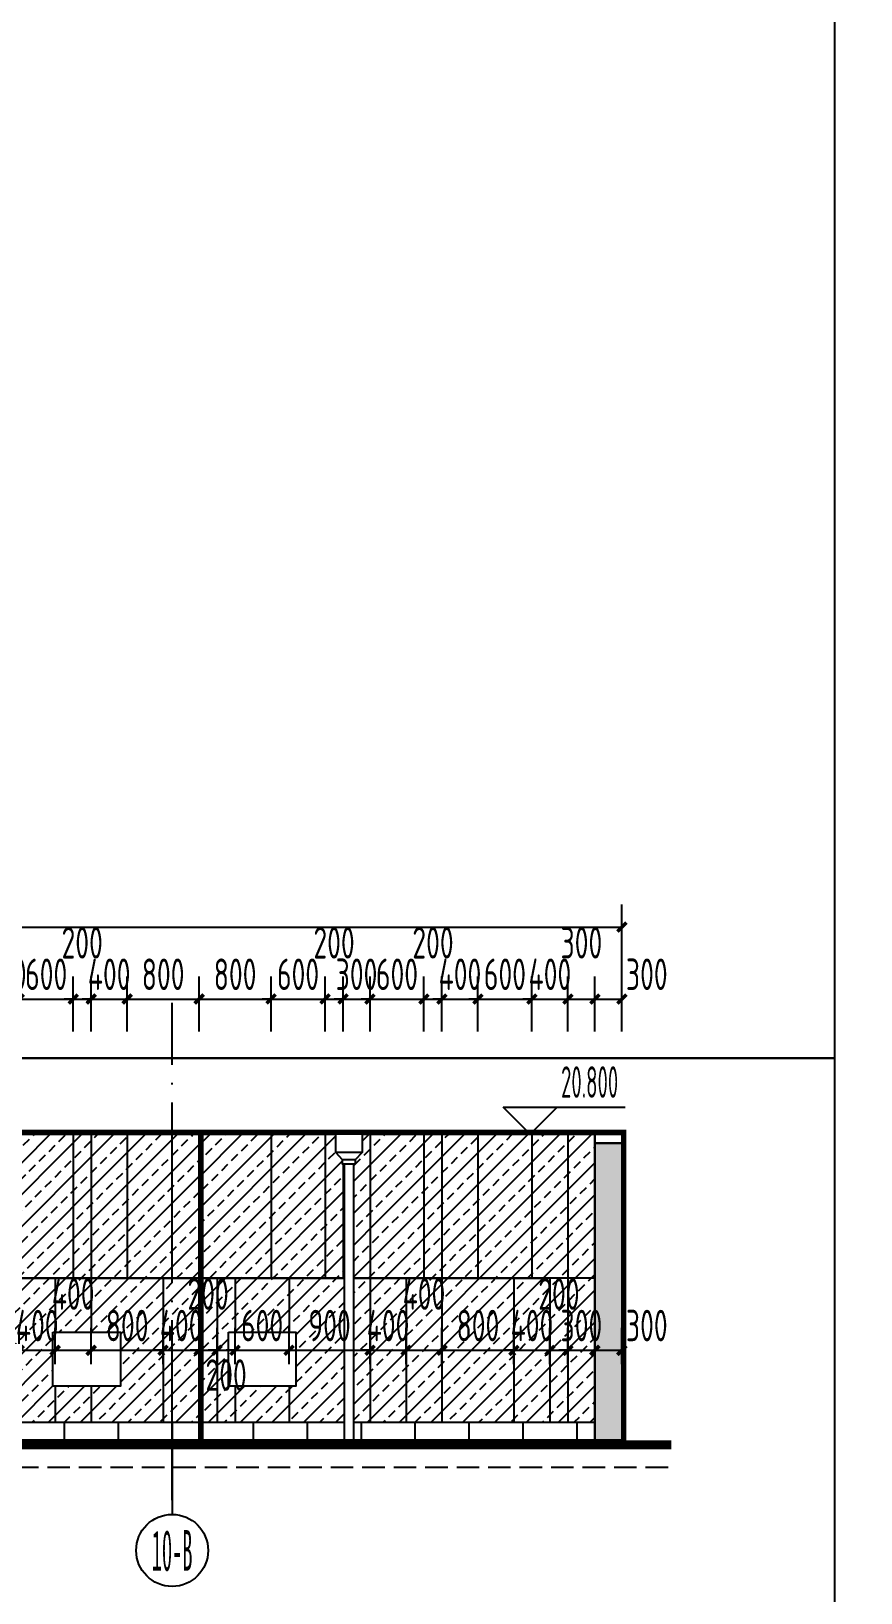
# Model space of a CAD drawing. Extents: x -863035 to 270371, y -8918 to 240488.
# Drawn here: x 220751 to 229974, y 137954 to 155304 of the extents above; entities that cross this region are included whole.
import ezdxf
from ezdxf.enums import TextEntityAlignment as Align

# ---------------------------------------------------------------- set-up
doc = ezdxf.new("R2010")
doc.units = 0
doc.header["$LTSCALE"] = 1000
doc.header["$MEASUREMENT"] = 0
for name, pattern in [('109-34 轴网$0$L1$0$$AUDIT_BAD_LTYPE1', [0]), ('DASH', [0.35, 0.25, -0.1]), ('DOTE', [2.42, 2, -0.2, 0.02, -0.2])]:
    doc.linetypes.add(name, pattern=pattern)
for name, color, linetype in [('01-标注_尺寸', 124, 'Continuous'), ('01-标注_标高', 200, 'Continuous'), ('01-标注_轴线坐标', 132, 'Continuous'), ('02-TEXT_标注', 130, 'Continuous'), ('02-TEXT_轴号', 7, 'Continuous'), ('05-填充_156', 156, 'Continuous'), ('05-填充_18', 18, 'Continuous'), ('A-C_窗', 140, 'Continuous'), ('A_AXIS-轴线', 36, 'Continuous'), ('AXIS_TEXT', 7, 'Continuous'), ('E-墙面分格', 146, 'Continuous'), ('E-立面轮廓', 241, 'Continuous')]:
    doc.layers.add(name, color=color, linetype=linetype)
doc.layers.add('04-不打印_辅助线', color=165, linetype='Continuous', plot=False)
doc.styles.add('_TCH_AXIS', font='STXIHEI.TTF')
doc.styles.add('_TCH_DIM', font='ROS1', dxfattribs={"width": 0.75, "bigfont": 'JD'})
doc.styles.add('_TCH_DIM_T3', font='ROS1', dxfattribs={"width": 0.75, "bigfont": 'JD'})
doc.styles.add('COMPLEX', font='COMPLEX')
doc.dimstyles.new('_TCH_ARCH&&100', dxfattribs={"dimtxt": 350, "dimasz": 100, "dimexe": 250, "dimexo": 300, "dimgap": 100, "dimtad": 1, "dimdec": 0, "dimzin": 0, "dimdsep": 46, "dimtxsty": '_TCH_DIM_T3', "dimblk": 'ARCHTICK', "dimcen": 0.09, "dimclrt": 7, "dimazin": 2, "dimtfac": 1, "dimtdec": 0, "dimtix": 1, "dimtmove": 2, "dimatfit": 3, "dimfxl": 0, "dimtolj": 1, "dimtzin": 0, "dimarcsym": 0})

# ---------------------------------------------------------------- blocks, each defined once
blk = doc.blocks.new('_ArchTick')
at = {"color": 0, "linetype": 'ByBlock', "const_width": 0.4}
blk.add_lwpolyline([(-0.5, -0.5), (0.5, 0.5)], dxfattribs=at)
blk = doc.blocks.new('*D1902')
at = {"layer": '01-标注_尺寸', "color": 0, "lineweight": -2, "transparency": 16777216}
for p, q in [((220318, 144190), (220318, 144801)), ((220618, 144190), (220618, 144801)), ((220318, 144551), (220218, 144551)), ((220318, 144551), (220618, 144551)), ((220618, 144551), (220718, 144551))]:
    blk.add_line(p, q, dxfattribs=at)
at = {"layer": 'Defpoints', "color": 0, "transparency": 16777216}
for p in [(220618, 144551), (220318, 143890), (220618, 143890)]:
    blk.add_point(p, dxfattribs=at)
at = {"layer": '01-标注_尺寸', "color": 0, "lineweight": -2, "transparency": 16777216, "xscale": 100, "yscale": 100, "zscale": 100}
blk.add_blockref('_ArchTick', (220318, 144551), dxfattribs=at)
at = {"layer": '01-标注_尺寸', "color": 0, "lineweight": -2, "transparency": 16777216, "xscale": 100, "yscale": 100, "zscale": 100, "rotation": 180}
blk.add_blockref('_ArchTick', (220618, 144551), dxfattribs=at)
at = {"layer": '01-标注_尺寸', "color": 7, "transparency": 16777216, "insert": (220468, 144826), "char_height": 350, "attachment_point": 5, "style": '_TCH_DIM_T3'}
blk.add_mtext('\\A1;300', dxfattribs=at)
blk = doc.blocks.new('*D1903')
at = {"layer": '01-标注_尺寸', "color": 0, "lineweight": -2, "transparency": 16777216}
for p, q in [((220618, 144190), (220618, 144801)), ((221218, 144190), (221218, 144801)), ((220618, 144551), (220518, 144551)), ((220618, 144551), (221218, 144551)), ((221218, 144551), (221318, 144551))]:
    blk.add_line(p, q, dxfattribs=at)
at = {"layer": 'Defpoints', "color": 0, "transparency": 16777216}
for p in [(221218, 144551), (220618, 143890), (221218, 143890)]:
    blk.add_point(p, dxfattribs=at)
at = {"layer": '01-标注_尺寸', "color": 0, "lineweight": -2, "transparency": 16777216, "xscale": 100, "yscale": 100, "zscale": 100}
blk.add_blockref('_ArchTick', (220618, 144551), dxfattribs=at)
at = {"layer": '01-标注_尺寸', "color": 0, "lineweight": -2, "transparency": 16777216, "xscale": 100, "yscale": 100, "zscale": 100, "rotation": 180}
blk.add_blockref('_ArchTick', (221218, 144551), dxfattribs=at)
at = {"layer": '01-标注_尺寸', "color": 7, "transparency": 16777216, "insert": (220918, 144826), "char_height": 350, "attachment_point": 5, "style": '_TCH_DIM_T3'}
blk.add_mtext('\\A1;600', dxfattribs=at)
blk = doc.blocks.new('*D1904')
at = {"layer": '01-标注_尺寸', "color": 0, "lineweight": -2, "transparency": 16777216}
for p, q in [((221218, 144190), (221218, 144801)), ((221418, 144190), (221418, 144801)), ((221218, 144551), (221118, 144551)), ((221218, 144551), (221418, 144551)), ((221418, 144551), (221518, 144551))]:
    blk.add_line(p, q, dxfattribs=at)
at = {"layer": 'Defpoints', "color": 0, "transparency": 16777216}
for p in [(221418, 144551), (221218, 143890), (221418, 143890)]:
    blk.add_point(p, dxfattribs=at)
at = {"layer": '01-标注_尺寸', "color": 0, "lineweight": -2, "transparency": 16777216, "xscale": 100, "yscale": 100, "zscale": 100}
blk.add_blockref('_ArchTick', (221218, 144551), dxfattribs=at)
at = {"layer": '01-标注_尺寸', "color": 0, "lineweight": -2, "transparency": 16777216, "xscale": 100, "yscale": 100, "zscale": 100, "rotation": 180}
blk.add_blockref('_ArchTick', (221418, 144551), dxfattribs=at)
at = {"layer": '01-标注_尺寸', "color": 7, "transparency": 16777216, "insert": (221318, 145176), "char_height": 350, "attachment_point": 5, "style": '_TCH_DIM_T3'}
blk.add_mtext('\\A1;200', dxfattribs=at)
blk = doc.blocks.new('*D1905')
at = {"layer": '01-标注_尺寸', "color": 0, "lineweight": -2, "transparency": 16777216}
for p, q in [((221418, 144190), (221418, 144801)), ((221818, 144190), (221818, 144801)), ((221418, 144551), (221318, 144551)), ((221418, 144551), (221818, 144551)), ((221818, 144551), (221918, 144551))]:
    blk.add_line(p, q, dxfattribs=at)
at = {"layer": 'Defpoints', "color": 0, "transparency": 16777216}
for p in [(221818, 144551), (221418, 143890), (221818, 143890)]:
    blk.add_point(p, dxfattribs=at)
at = {"layer": '01-标注_尺寸', "color": 0, "lineweight": -2, "transparency": 16777216, "xscale": 100, "yscale": 100, "zscale": 100}
blk.add_blockref('_ArchTick', (221418, 144551), dxfattribs=at)
at = {"layer": '01-标注_尺寸', "color": 0, "lineweight": -2, "transparency": 16777216, "xscale": 100, "yscale": 100, "zscale": 100, "rotation": 180}
blk.add_blockref('_ArchTick', (221818, 144551), dxfattribs=at)
at = {"layer": '01-标注_尺寸', "color": 7, "transparency": 16777216, "insert": (221618, 144826), "char_height": 350, "attachment_point": 5, "style": '_TCH_DIM_T3'}
blk.add_mtext('\\A1;400', dxfattribs=at)
blk = doc.blocks.new('*D1906')
at = {"layer": '01-标注_尺寸', "color": 0, "lineweight": -2, "transparency": 16777216}
for p, q in [((221818, 144190), (221818, 144801)), ((222618, 144190), (222618, 144801)), ((221818, 144551), (222618, 144551))]:
    blk.add_line(p, q, dxfattribs=at)
at = {"layer": 'Defpoints', "color": 0, "transparency": 16777216}
for p in [(222618, 144551), (221818, 143890), (222618, 143890)]:
    blk.add_point(p, dxfattribs=at)
at = {"layer": '01-标注_尺寸', "color": 0, "lineweight": -2, "transparency": 16777216, "xscale": 100, "yscale": 100, "zscale": 100, "rotation": 180}
blk.add_blockref('_ArchTick', (221818, 144551), dxfattribs=at)
at = {"layer": '01-标注_尺寸', "color": 0, "lineweight": -2, "transparency": 16777216, "xscale": 100, "yscale": 100, "zscale": 100}
blk.add_blockref('_ArchTick', (222618, 144551), dxfattribs=at)
at = {"layer": '01-标注_尺寸', "color": 7, "transparency": 16777216, "insert": (222218, 144826), "char_height": 350, "attachment_point": 5, "style": '_TCH_DIM_T3'}
blk.add_mtext('\\A1;800', dxfattribs=at)
blk = doc.blocks.new('*D1907')
at = {"layer": '01-标注_尺寸', "color": 0, "lineweight": -2, "transparency": 16777216}
for p, q in [((222618, 144190), (222618, 144801)), ((223418, 144190), (223418, 144801)), ((222618, 144551), (223418, 144551))]:
    blk.add_line(p, q, dxfattribs=at)
at = {"layer": 'Defpoints', "color": 0, "transparency": 16777216}
for p in [(223418, 144551), (222618, 143890), (223418, 143890)]:
    blk.add_point(p, dxfattribs=at)
at = {"layer": '01-标注_尺寸', "color": 0, "lineweight": -2, "transparency": 16777216, "xscale": 100, "yscale": 100, "zscale": 100, "rotation": 180}
blk.add_blockref('_ArchTick', (222618, 144551), dxfattribs=at)
at = {"layer": '01-标注_尺寸', "color": 0, "lineweight": -2, "transparency": 16777216, "xscale": 100, "yscale": 100, "zscale": 100}
blk.add_blockref('_ArchTick', (223418, 144551), dxfattribs=at)
at = {"layer": '01-标注_尺寸', "color": 7, "transparency": 16777216, "insert": (223018, 144826), "char_height": 350, "attachment_point": 5, "style": '_TCH_DIM_T3'}
blk.add_mtext('\\A1;800', dxfattribs=at)
blk = doc.blocks.new('*D1908')
at = {"layer": '01-标注_尺寸', "color": 0, "lineweight": -2, "transparency": 16777216}
for p, q in [((223418, 144190), (223418, 144801)), ((224018, 144190), (224018, 144801)), ((223418, 144551), (223318, 144551)), ((223418, 144551), (224018, 144551)), ((224018, 144551), (224118, 144551))]:
    blk.add_line(p, q, dxfattribs=at)
at = {"layer": 'Defpoints', "color": 0, "transparency": 16777216}
for p in [(224018, 144551), (223418, 143890), (224018, 143890)]:
    blk.add_point(p, dxfattribs=at)
at = {"layer": '01-标注_尺寸', "color": 0, "lineweight": -2, "transparency": 16777216, "xscale": 100, "yscale": 100, "zscale": 100}
blk.add_blockref('_ArchTick', (223418, 144551), dxfattribs=at)
at = {"layer": '01-标注_尺寸', "color": 0, "lineweight": -2, "transparency": 16777216, "xscale": 100, "yscale": 100, "zscale": 100, "rotation": 180}
blk.add_blockref('_ArchTick', (224018, 144551), dxfattribs=at)
at = {"layer": '01-标注_尺寸', "color": 7, "transparency": 16777216, "insert": (223718, 144826), "char_height": 350, "attachment_point": 5, "style": '_TCH_DIM_T3'}
blk.add_mtext('\\A1;600', dxfattribs=at)
blk = doc.blocks.new('*D1909')
at = {"layer": '01-标注_尺寸', "color": 0, "lineweight": -2, "transparency": 16777216}
for p, q in [((224018, 144190), (224018, 144801)), ((224218, 144190), (224218, 144801)), ((224018, 144551), (224218, 144551))]:
    blk.add_line(p, q, dxfattribs=at)
at = {"layer": 'Defpoints', "color": 0, "transparency": 16777216}
for p in [(224218, 144551), (224018, 143890), (224218, 143890)]:
    blk.add_point(p, dxfattribs=at)
at = {"layer": '01-标注_尺寸', "color": 0, "lineweight": -2, "transparency": 16777216, "xscale": 100, "yscale": 100, "zscale": 100, "rotation": 180}
blk.add_blockref('_ArchTick', (224018, 144551), dxfattribs=at)
at = {"layer": '01-标注_尺寸', "color": 0, "lineweight": -2, "transparency": 16777216, "xscale": 100, "yscale": 100, "zscale": 100}
blk.add_blockref('_ArchTick', (224218, 144551), dxfattribs=at)
at = {"layer": '01-标注_尺寸', "color": 7, "transparency": 16777216, "insert": (224118, 145176), "char_height": 350, "attachment_point": 5, "style": '_TCH_DIM_T3'}
blk.add_mtext('\\A1;200', dxfattribs=at)
blk = doc.blocks.new('*D1910')
at = {"layer": '01-标注_尺寸', "color": 0, "lineweight": -2, "transparency": 16777216}
for p, q in [((224218, 144190), (224218, 144801)), ((224518, 144190), (224518, 144801)), ((224218, 144551), (224118, 144551)), ((224218, 144551), (224518, 144551)), ((224518, 144551), (224618, 144551))]:
    blk.add_line(p, q, dxfattribs=at)
at = {"layer": 'Defpoints', "color": 0, "transparency": 16777216}
for p in [(224518, 144551), (224218, 143890), (224518, 143890)]:
    blk.add_point(p, dxfattribs=at)
at = {"layer": '01-标注_尺寸', "color": 0, "lineweight": -2, "transparency": 16777216, "xscale": 100, "yscale": 100, "zscale": 100}
blk.add_blockref('_ArchTick', (224218, 144551), dxfattribs=at)
at = {"layer": '01-标注_尺寸', "color": 0, "lineweight": -2, "transparency": 16777216, "xscale": 100, "yscale": 100, "zscale": 100, "rotation": 180}
blk.add_blockref('_ArchTick', (224518, 144551), dxfattribs=at)
at = {"layer": '01-标注_尺寸', "color": 7, "transparency": 16777216, "insert": (224368, 144826), "char_height": 350, "attachment_point": 5, "style": '_TCH_DIM_T3'}
blk.add_mtext('\\A1;300', dxfattribs=at)
blk = doc.blocks.new('*D1911')
at = {"layer": '01-标注_尺寸', "color": 0, "lineweight": -2, "transparency": 16777216}
for p, q in [((224518, 144190), (224518, 144801)), ((225118, 144190), (225118, 144801)), ((224518, 144551), (224418, 144551)), ((224518, 144551), (225118, 144551)), ((225118, 144551), (225218, 144551))]:
    blk.add_line(p, q, dxfattribs=at)
at = {"layer": 'Defpoints', "color": 0, "transparency": 16777216}
for p in [(225118, 144551), (224518, 143890), (225118, 143890)]:
    blk.add_point(p, dxfattribs=at)
at = {"layer": '01-标注_尺寸', "color": 0, "lineweight": -2, "transparency": 16777216, "xscale": 100, "yscale": 100, "zscale": 100}
blk.add_blockref('_ArchTick', (224518, 144551), dxfattribs=at)
at = {"layer": '01-标注_尺寸', "color": 0, "lineweight": -2, "transparency": 16777216, "xscale": 100, "yscale": 100, "zscale": 100, "rotation": 180}
blk.add_blockref('_ArchTick', (225118, 144551), dxfattribs=at)
at = {"layer": '01-标注_尺寸', "color": 7, "transparency": 16777216, "insert": (224818, 144826), "char_height": 350, "attachment_point": 5, "style": '_TCH_DIM_T3'}
blk.add_mtext('\\A1;600', dxfattribs=at)
blk = doc.blocks.new('*D1912')
at = {"layer": '01-标注_尺寸', "color": 0, "lineweight": -2, "transparency": 16777216}
for p, q in [((225118, 144190), (225118, 144801)), ((225318, 144190), (225318, 144801)), ((225118, 144551), (225318, 144551))]:
    blk.add_line(p, q, dxfattribs=at)
at = {"layer": 'Defpoints', "color": 0, "transparency": 16777216}
for p in [(225318, 144551), (225118, 143890), (225318, 143890)]:
    blk.add_point(p, dxfattribs=at)
at = {"layer": '01-标注_尺寸', "color": 0, "lineweight": -2, "transparency": 16777216, "xscale": 100, "yscale": 100, "zscale": 100, "rotation": 180}
blk.add_blockref('_ArchTick', (225118, 144551), dxfattribs=at)
at = {"layer": '01-标注_尺寸', "color": 0, "lineweight": -2, "transparency": 16777216, "xscale": 100, "yscale": 100, "zscale": 100}
blk.add_blockref('_ArchTick', (225318, 144551), dxfattribs=at)
at = {"layer": '01-标注_尺寸', "color": 7, "transparency": 16777216, "insert": (225218, 145176), "char_height": 350, "attachment_point": 5, "style": '_TCH_DIM_T3'}
blk.add_mtext('\\A1;200', dxfattribs=at)
blk = doc.blocks.new('*D1913')
at = {"layer": '01-标注_尺寸', "color": 0, "lineweight": -2, "transparency": 16777216}
for p, q in [((225318, 144190), (225318, 144801)), ((225718, 144190), (225718, 144801)), ((225318, 144551), (225218, 144551)), ((225318, 144551), (225718, 144551)), ((225718, 144551), (225818, 144551))]:
    blk.add_line(p, q, dxfattribs=at)
at = {"layer": 'Defpoints', "color": 0, "transparency": 16777216}
for p in [(225718, 144551), (225318, 143890), (225718, 143890)]:
    blk.add_point(p, dxfattribs=at)
at = {"layer": '01-标注_尺寸', "color": 0, "lineweight": -2, "transparency": 16777216, "xscale": 100, "yscale": 100, "zscale": 100}
blk.add_blockref('_ArchTick', (225318, 144551), dxfattribs=at)
at = {"layer": '01-标注_尺寸', "color": 0, "lineweight": -2, "transparency": 16777216, "xscale": 100, "yscale": 100, "zscale": 100, "rotation": 180}
blk.add_blockref('_ArchTick', (225718, 144551), dxfattribs=at)
at = {"layer": '01-标注_尺寸', "color": 7, "transparency": 16777216, "insert": (225518, 144826), "char_height": 350, "attachment_point": 5, "style": '_TCH_DIM_T3'}
blk.add_mtext('\\A1;400', dxfattribs=at)
blk = doc.blocks.new('*D1914')
at = {"layer": '01-标注_尺寸', "color": 0, "lineweight": -2, "transparency": 16777216}
for p, q in [((225718, 144190), (225718, 144801)), ((226318, 144190), (226318, 144801)), ((225718, 144551), (225618, 144551)), ((225718, 144551), (226318, 144551)), ((226318, 144551), (226418, 144551))]:
    blk.add_line(p, q, dxfattribs=at)
at = {"layer": 'Defpoints', "color": 0, "transparency": 16777216}
for p in [(226318, 144551), (225718, 143890), (226318, 143890)]:
    blk.add_point(p, dxfattribs=at)
at = {"layer": '01-标注_尺寸', "color": 0, "lineweight": -2, "transparency": 16777216, "xscale": 100, "yscale": 100, "zscale": 100}
blk.add_blockref('_ArchTick', (225718, 144551), dxfattribs=at)
at = {"layer": '01-标注_尺寸', "color": 0, "lineweight": -2, "transparency": 16777216, "xscale": 100, "yscale": 100, "zscale": 100, "rotation": 180}
blk.add_blockref('_ArchTick', (226318, 144551), dxfattribs=at)
at = {"layer": '01-标注_尺寸', "color": 7, "transparency": 16777216, "insert": (226018, 144826), "char_height": 350, "attachment_point": 5, "style": '_TCH_DIM_T3'}
blk.add_mtext('\\A1;600', dxfattribs=at)
blk = doc.blocks.new('*D1915')
at = {"layer": '01-标注_尺寸', "color": 0, "lineweight": -2, "transparency": 16777216}
for p, q in [((226318, 144190), (226318, 144801)), ((226718, 144190), (226718, 144801)), ((226318, 144551), (226218, 144551)), ((226318, 144551), (226718, 144551)), ((226718, 144551), (226818, 144551))]:
    blk.add_line(p, q, dxfattribs=at)
at = {"layer": 'Defpoints', "color": 0, "transparency": 16777216}
for p in [(226718, 144551), (226318, 143890), (226718, 143890)]:
    blk.add_point(p, dxfattribs=at)
at = {"layer": '01-标注_尺寸', "color": 0, "lineweight": -2, "transparency": 16777216, "xscale": 100, "yscale": 100, "zscale": 100}
blk.add_blockref('_ArchTick', (226318, 144551), dxfattribs=at)
at = {"layer": '01-标注_尺寸', "color": 0, "lineweight": -2, "transparency": 16777216, "xscale": 100, "yscale": 100, "zscale": 100, "rotation": 180}
blk.add_blockref('_ArchTick', (226718, 144551), dxfattribs=at)
at = {"layer": '01-标注_尺寸', "color": 7, "transparency": 16777216, "insert": (226518, 144826), "char_height": 350, "attachment_point": 5, "style": '_TCH_DIM_T3'}
blk.add_mtext('\\A1;400', dxfattribs=at)
blk = doc.blocks.new('*D1916')
at = {"layer": '01-标注_尺寸', "color": 0, "lineweight": -2, "transparency": 16777216}
for p, q in [((226718, 144190), (226718, 144801)), ((227018, 144190), (227018, 144801)), ((226718, 144551), (227018, 144551))]:
    blk.add_line(p, q, dxfattribs=at)
at = {"layer": 'Defpoints', "color": 0, "transparency": 16777216}
for p in [(227018, 144551), (226718, 143890), (227018, 143890)]:
    blk.add_point(p, dxfattribs=at)
at = {"layer": '01-标注_尺寸', "color": 0, "lineweight": -2, "transparency": 16777216, "xscale": 100, "yscale": 100, "zscale": 100, "rotation": 180}
blk.add_blockref('_ArchTick', (226718, 144551), dxfattribs=at)
at = {"layer": '01-标注_尺寸', "color": 0, "lineweight": -2, "transparency": 16777216, "xscale": 100, "yscale": 100, "zscale": 100}
blk.add_blockref('_ArchTick', (227018, 144551), dxfattribs=at)
at = {"layer": '01-标注_尺寸', "color": 7, "transparency": 16777216, "insert": (226868, 145176), "char_height": 350, "attachment_point": 5, "style": '_TCH_DIM_T3'}
blk.add_mtext('\\A1;300', dxfattribs=at)
blk = doc.blocks.new('*D1917')
at = {"layer": '01-标注_尺寸', "color": 0, "lineweight": -2, "transparency": 16777216}
for p, q in [((227018, 144190), (227018, 144801)), ((227318, 144190), (227318, 144801)), ((227018, 144551), (227318, 144551))]:
    blk.add_line(p, q, dxfattribs=at)
at = {"layer": 'Defpoints', "color": 0, "transparency": 16777216}
for p in [(227318, 144551), (227018, 143890), (227318, 143890)]:
    blk.add_point(p, dxfattribs=at)
at = {"layer": '01-标注_尺寸', "color": 0, "lineweight": -2, "transparency": 16777216, "xscale": 100, "yscale": 100, "zscale": 100, "rotation": 180}
blk.add_blockref('_ArchTick', (227018, 144551), dxfattribs=at)
at = {"layer": '01-标注_尺寸', "color": 0, "lineweight": -2, "transparency": 16777216, "xscale": 100, "yscale": 100, "zscale": 100}
blk.add_blockref('_ArchTick', (227318, 144551), dxfattribs=at)
at = {"layer": '01-标注_尺寸', "color": 7, "transparency": 16777216, "insert": (227595, 144826), "char_height": 350, "attachment_point": 5, "style": '_TCH_DIM_T3'}
blk.add_mtext('\\A1;300', dxfattribs=at)
blk = doc.blocks.new('*D1918')
at = {"layer": '01-标注_尺寸', "color": 0, "lineweight": -2, "transparency": 16777216}
for p, q in [((208918, 144676), (208918, 145601)), ((227318, 144676), (227318, 145601)), ((208918, 145351), (227318, 145351))]:
    blk.add_line(p, q, dxfattribs=at)
at = {"layer": 'Defpoints', "color": 0, "transparency": 16777216}
for p in [(227318, 145351), (208918, 144376), (227318, 144376)]:
    blk.add_point(p, dxfattribs=at)
at = {"layer": '01-标注_尺寸', "color": 0, "lineweight": -2, "transparency": 16777216, "xscale": 100, "yscale": 100, "zscale": 100, "rotation": 180}
blk.add_blockref('_ArchTick', (208918, 145351), dxfattribs=at)
at = {"layer": '01-标注_尺寸', "color": 0, "lineweight": -2, "transparency": 16777216, "xscale": 100, "yscale": 100, "zscale": 100}
blk.add_blockref('_ArchTick', (227318, 145351), dxfattribs=at)
at = {"layer": '01-标注_尺寸', "color": 7, "transparency": 16777216, "insert": (218118, 145626), "char_height": 350, "attachment_point": 5, "style": '_TCH_DIM_T3'}
blk.add_mtext('\\A1;18400', dxfattribs=at)
blk = doc.blocks.new('_AXISO')
blk.add_circle((0, 0), 0.5)
at = {"layer": 'AXIS_TEXT', "style": 'COMPLEX', "width": 1.041667}
blk.add_attdef('A', text='', height=0.56, dxfattribs=at).set_placement((-0.25, -0.28), (0.25, -0.28), align=Align.FIT)
blk = doc.blocks.new('_RAINH')
blk.add_lwpolyline([(-150, 0), (-150, -200), (150, -200), (150, 0)], close=True)
for points in [[(-150, -200), (-75, -280), (75, -280), (150, -200)], [(-75, -280), (-75, -330), (75, -330), (75, -280)]]:
    blk.add_lwpolyline(points)
blk = doc.blocks.new('*D2189')
at = {"layer": '01-标注_尺寸', "color": 0, "lineweight": -2, "transparency": 16777216}
for p, q in [((220618, 140493), (220618, 140898)), ((221018, 140493), (221018, 140898)), ((220618, 140648), (220518, 140648)), ((220618, 140648), (221018, 140648)), ((221018, 140648), (221118, 140648))]:
    blk.add_line(p, q, dxfattribs=at)
at = {"layer": 'Defpoints', "color": 0, "transparency": 16777216}
for p in [(221018, 140648), (220618, 140193), (221018, 140193)]:
    blk.add_point(p, dxfattribs=at)
at = {"layer": '01-标注_尺寸', "color": 0, "lineweight": -2, "transparency": 16777216, "xscale": 100, "yscale": 100, "zscale": 100}
blk.add_blockref('_ArchTick', (220618, 140648), dxfattribs=at)
at = {"layer": '01-标注_尺寸', "color": 0, "lineweight": -2, "transparency": 16777216, "xscale": 100, "yscale": 100, "zscale": 100, "rotation": 180}
blk.add_blockref('_ArchTick', (221018, 140648), dxfattribs=at)
at = {"layer": '01-标注_尺寸', "color": 7, "transparency": 16777216, "insert": (220818, 140923), "char_height": 350, "attachment_point": 5, "style": '_TCH_DIM_T3'}
blk.add_mtext('\\A1;400', dxfattribs=at)
blk = doc.blocks.new('*D2190')
at = {"layer": '01-标注_尺寸', "color": 0, "lineweight": -2, "transparency": 16777216}
for p, q in [((221018, 140493), (221018, 140898)), ((221418, 140493), (221418, 140898)), ((221018, 140648), (221418, 140648))]:
    blk.add_line(p, q, dxfattribs=at)
at = {"layer": 'Defpoints', "color": 0, "transparency": 16777216}
for p in [(221418, 140648), (221018, 140193), (221418, 140193)]:
    blk.add_point(p, dxfattribs=at)
at = {"layer": '01-标注_尺寸', "color": 0, "lineweight": -2, "transparency": 16777216, "xscale": 100, "yscale": 100, "zscale": 100, "rotation": 180}
blk.add_blockref('_ArchTick', (221018, 140648), dxfattribs=at)
at = {"layer": '01-标注_尺寸', "color": 0, "lineweight": -2, "transparency": 16777216, "xscale": 100, "yscale": 100, "zscale": 100}
blk.add_blockref('_ArchTick', (221418, 140648), dxfattribs=at)
at = {"layer": '01-标注_尺寸', "color": 7, "transparency": 16777216, "insert": (221218, 141273), "char_height": 350, "attachment_point": 5, "style": '_TCH_DIM_T3'}
blk.add_mtext('\\A1;400', dxfattribs=at)
blk = doc.blocks.new('*D2191')
at = {"layer": '01-标注_尺寸', "color": 0, "lineweight": -2, "transparency": 16777216}
for p, q in [((221418, 140493), (221418, 140898)), ((222218, 140493), (222218, 140898)), ((221418, 140648), (222218, 140648))]:
    blk.add_line(p, q, dxfattribs=at)
at = {"layer": 'Defpoints', "color": 0, "transparency": 16777216}
for p in [(222218, 140648), (221418, 140193), (222218, 140193)]:
    blk.add_point(p, dxfattribs=at)
at = {"layer": '01-标注_尺寸', "color": 0, "lineweight": -2, "transparency": 16777216, "xscale": 100, "yscale": 100, "zscale": 100, "rotation": 180}
blk.add_blockref('_ArchTick', (221418, 140648), dxfattribs=at)
at = {"layer": '01-标注_尺寸', "color": 0, "lineweight": -2, "transparency": 16777216, "xscale": 100, "yscale": 100, "zscale": 100}
blk.add_blockref('_ArchTick', (222218, 140648), dxfattribs=at)
at = {"layer": '01-标注_尺寸', "color": 7, "transparency": 16777216, "insert": (221818, 140923), "char_height": 350, "attachment_point": 5, "style": '_TCH_DIM_T3'}
blk.add_mtext('\\A1;800', dxfattribs=at)
blk = doc.blocks.new('*D2192')
at = {"layer": '01-标注_尺寸', "color": 0, "lineweight": -2, "transparency": 16777216}
for p, q in [((222218, 140493), (222218, 140898)), ((222618, 140493), (222618, 140898)), ((222218, 140648), (222118, 140648)), ((222218, 140648), (222618, 140648)), ((222618, 140648), (222718, 140648))]:
    blk.add_line(p, q, dxfattribs=at)
at = {"layer": 'Defpoints', "color": 0, "transparency": 16777216}
for p in [(222618, 140648), (222218, 140193), (222618, 140193)]:
    blk.add_point(p, dxfattribs=at)
at = {"layer": '01-标注_尺寸', "color": 0, "lineweight": -2, "transparency": 16777216, "xscale": 100, "yscale": 100, "zscale": 100}
blk.add_blockref('_ArchTick', (222218, 140648), dxfattribs=at)
at = {"layer": '01-标注_尺寸', "color": 0, "lineweight": -2, "transparency": 16777216, "xscale": 100, "yscale": 100, "zscale": 100, "rotation": 180}
blk.add_blockref('_ArchTick', (222618, 140648), dxfattribs=at)
at = {"layer": '01-标注_尺寸', "color": 7, "transparency": 16777216, "insert": (222418, 140923), "char_height": 350, "attachment_point": 5, "style": '_TCH_DIM_T3'}
blk.add_mtext('\\A1;400', dxfattribs=at)
blk = doc.blocks.new('*D2193')
at = {"layer": '01-标注_尺寸', "color": 0, "lineweight": -2, "transparency": 16777216}
for p, q in [((222618, 140493), (222618, 140898)), ((222818, 140493), (222818, 140898)), ((222618, 140648), (222518, 140648)), ((222618, 140648), (222818, 140648)), ((222818, 140648), (222918, 140648))]:
    blk.add_line(p, q, dxfattribs=at)
at = {"layer": 'Defpoints', "color": 0, "transparency": 16777216}
for p in [(222818, 140648), (222618, 140193), (222818, 140193)]:
    blk.add_point(p, dxfattribs=at)
at = {"layer": '01-标注_尺寸', "color": 0, "lineweight": -2, "transparency": 16777216, "xscale": 100, "yscale": 100, "zscale": 100}
blk.add_blockref('_ArchTick', (222618, 140648), dxfattribs=at)
at = {"layer": '01-标注_尺寸', "color": 0, "lineweight": -2, "transparency": 16777216, "xscale": 100, "yscale": 100, "zscale": 100, "rotation": 180}
blk.add_blockref('_ArchTick', (222818, 140648), dxfattribs=at)
at = {"layer": '01-标注_尺寸', "color": 7, "transparency": 16777216, "insert": (222718, 141273), "char_height": 350, "attachment_point": 5, "style": '_TCH_DIM_T3'}
blk.add_mtext('\\A1;200', dxfattribs=at)
blk = doc.blocks.new('*D2194')
at = {"layer": '01-标注_尺寸', "color": 0, "lineweight": -2, "transparency": 16777216}
for p, q in [((222818, 140493), (222818, 140898)), ((223018, 140493), (223018, 140898)), ((222818, 140648), (222718, 140648)), ((222818, 140648), (223018, 140648)), ((223018, 140648), (223118, 140648))]:
    blk.add_line(p, q, dxfattribs=at)
at = {"layer": 'Defpoints', "color": 0, "transparency": 16777216}
for p in [(223018, 140648), (222818, 140193), (223018, 140193)]:
    blk.add_point(p, dxfattribs=at)
at = {"layer": '01-标注_尺寸', "color": 0, "lineweight": -2, "transparency": 16777216, "xscale": 100, "yscale": 100, "zscale": 100}
blk.add_blockref('_ArchTick', (222818, 140648), dxfattribs=at)
at = {"layer": '01-标注_尺寸', "color": 0, "lineweight": -2, "transparency": 16777216, "xscale": 100, "yscale": 100, "zscale": 100, "rotation": 180}
blk.add_blockref('_ArchTick', (223018, 140648), dxfattribs=at)
at = {"layer": '01-标注_尺寸', "color": 7, "transparency": 16777216, "insert": (222918, 140373), "char_height": 350, "attachment_point": 5, "style": '_TCH_DIM_T3'}
blk.add_mtext('\\A1;200', dxfattribs=at)
blk = doc.blocks.new('*D2195')
at = {"layer": '01-标注_尺寸', "color": 0, "lineweight": -2, "transparency": 16777216}
for p, q in [((223018, 140493), (223018, 140898)), ((223618, 140493), (223618, 140898)), ((223018, 140648), (222918, 140648)), ((223018, 140648), (223618, 140648)), ((223618, 140648), (223718, 140648))]:
    blk.add_line(p, q, dxfattribs=at)
at = {"layer": 'Defpoints', "color": 0, "transparency": 16777216}
for p in [(223618, 140648), (223018, 140193), (223618, 140193)]:
    blk.add_point(p, dxfattribs=at)
at = {"layer": '01-标注_尺寸', "color": 0, "lineweight": -2, "transparency": 16777216, "xscale": 100, "yscale": 100, "zscale": 100}
blk.add_blockref('_ArchTick', (223018, 140648), dxfattribs=at)
at = {"layer": '01-标注_尺寸', "color": 0, "lineweight": -2, "transparency": 16777216, "xscale": 100, "yscale": 100, "zscale": 100, "rotation": 180}
blk.add_blockref('_ArchTick', (223618, 140648), dxfattribs=at)
at = {"layer": '01-标注_尺寸', "color": 7, "transparency": 16777216, "insert": (223318, 140923), "char_height": 350, "attachment_point": 5, "style": '_TCH_DIM_T3'}
blk.add_mtext('\\A1;600', dxfattribs=at)
blk = doc.blocks.new('*D2196')
at = {"layer": '01-标注_尺寸', "color": 0, "lineweight": -2, "transparency": 16777216}
for p, q in [((223618, 140493), (223618, 140898)), ((224518, 140493), (224518, 140898)), ((223618, 140648), (224518, 140648))]:
    blk.add_line(p, q, dxfattribs=at)
at = {"layer": 'Defpoints', "color": 0, "transparency": 16777216}
for p in [(224518, 140648), (223618, 140193), (224518, 140193)]:
    blk.add_point(p, dxfattribs=at)
at = {"layer": '01-标注_尺寸', "color": 0, "lineweight": -2, "transparency": 16777216, "xscale": 100, "yscale": 100, "zscale": 100, "rotation": 180}
blk.add_blockref('_ArchTick', (223618, 140648), dxfattribs=at)
at = {"layer": '01-标注_尺寸', "color": 0, "lineweight": -2, "transparency": 16777216, "xscale": 100, "yscale": 100, "zscale": 100}
blk.add_blockref('_ArchTick', (224518, 140648), dxfattribs=at)
at = {"layer": '01-标注_尺寸', "color": 7, "transparency": 16777216, "insert": (224068, 140923), "char_height": 350, "attachment_point": 5, "style": '_TCH_DIM_T3'}
blk.add_mtext('\\A1;900', dxfattribs=at)
blk = doc.blocks.new('*D2197')
at = {"layer": '01-标注_尺寸', "color": 0, "lineweight": -2, "transparency": 16777216}
for p, q in [((224518, 140493), (224518, 140898)), ((224918, 140493), (224918, 140898)), ((224518, 140648), (224418, 140648)), ((224518, 140648), (224918, 140648)), ((224918, 140648), (225018, 140648))]:
    blk.add_line(p, q, dxfattribs=at)
at = {"layer": 'Defpoints', "color": 0, "transparency": 16777216}
for p in [(224918, 140648), (224518, 140193), (224918, 140193)]:
    blk.add_point(p, dxfattribs=at)
at = {"layer": '01-标注_尺寸', "color": 0, "lineweight": -2, "transparency": 16777216, "xscale": 100, "yscale": 100, "zscale": 100}
blk.add_blockref('_ArchTick', (224518, 140648), dxfattribs=at)
at = {"layer": '01-标注_尺寸', "color": 0, "lineweight": -2, "transparency": 16777216, "xscale": 100, "yscale": 100, "zscale": 100, "rotation": 180}
blk.add_blockref('_ArchTick', (224918, 140648), dxfattribs=at)
at = {"layer": '01-标注_尺寸', "color": 7, "transparency": 16777216, "insert": (224718, 140923), "char_height": 350, "attachment_point": 5, "style": '_TCH_DIM_T3'}
blk.add_mtext('\\A1;400', dxfattribs=at)
blk = doc.blocks.new('*D2198')
at = {"layer": '01-标注_尺寸', "color": 0, "lineweight": -2, "transparency": 16777216}
for p, q in [((224918, 140493), (224918, 140898)), ((225318, 140493), (225318, 140898)), ((224918, 140648), (225318, 140648))]:
    blk.add_line(p, q, dxfattribs=at)
at = {"layer": 'Defpoints', "color": 0, "transparency": 16777216}
for p in [(225318, 140648), (224918, 140193), (225318, 140193)]:
    blk.add_point(p, dxfattribs=at)
at = {"layer": '01-标注_尺寸', "color": 0, "lineweight": -2, "transparency": 16777216, "xscale": 100, "yscale": 100, "zscale": 100, "rotation": 180}
blk.add_blockref('_ArchTick', (224918, 140648), dxfattribs=at)
at = {"layer": '01-标注_尺寸', "color": 0, "lineweight": -2, "transparency": 16777216, "xscale": 100, "yscale": 100, "zscale": 100}
blk.add_blockref('_ArchTick', (225318, 140648), dxfattribs=at)
at = {"layer": '01-标注_尺寸', "color": 7, "transparency": 16777216, "insert": (225118, 141273), "char_height": 350, "attachment_point": 5, "style": '_TCH_DIM_T3'}
blk.add_mtext('\\A1;400', dxfattribs=at)
blk = doc.blocks.new('*D2199')
at = {"layer": '01-标注_尺寸', "color": 0, "lineweight": -2, "transparency": 16777216}
for p, q in [((225318, 140493), (225318, 140898)), ((226118, 140493), (226118, 140898)), ((225318, 140648), (226118, 140648))]:
    blk.add_line(p, q, dxfattribs=at)
at = {"layer": 'Defpoints', "color": 0, "transparency": 16777216}
for p in [(226118, 140648), (225318, 140193), (226118, 140193)]:
    blk.add_point(p, dxfattribs=at)
at = {"layer": '01-标注_尺寸', "color": 0, "lineweight": -2, "transparency": 16777216, "xscale": 100, "yscale": 100, "zscale": 100, "rotation": 180}
blk.add_blockref('_ArchTick', (225318, 140648), dxfattribs=at)
at = {"layer": '01-标注_尺寸', "color": 0, "lineweight": -2, "transparency": 16777216, "xscale": 100, "yscale": 100, "zscale": 100}
blk.add_blockref('_ArchTick', (226118, 140648), dxfattribs=at)
at = {"layer": '01-标注_尺寸', "color": 7, "transparency": 16777216, "insert": (225718, 140923), "char_height": 350, "attachment_point": 5, "style": '_TCH_DIM_T3'}
blk.add_mtext('\\A1;800', dxfattribs=at)
blk = doc.blocks.new('*D2200')
at = {"layer": '01-标注_尺寸', "color": 0, "lineweight": -2, "transparency": 16777216}
for p, q in [((226118, 140493), (226118, 140898)), ((226518, 140493), (226518, 140898)), ((226118, 140648), (226018, 140648)), ((226118, 140648), (226518, 140648)), ((226518, 140648), (226618, 140648))]:
    blk.add_line(p, q, dxfattribs=at)
at = {"layer": 'Defpoints', "color": 0, "transparency": 16777216}
for p in [(226518, 140648), (226118, 140193), (226518, 140193)]:
    blk.add_point(p, dxfattribs=at)
at = {"layer": '01-标注_尺寸', "color": 0, "lineweight": -2, "transparency": 16777216, "xscale": 100, "yscale": 100, "zscale": 100}
blk.add_blockref('_ArchTick', (226118, 140648), dxfattribs=at)
at = {"layer": '01-标注_尺寸', "color": 0, "lineweight": -2, "transparency": 16777216, "xscale": 100, "yscale": 100, "zscale": 100, "rotation": 180}
blk.add_blockref('_ArchTick', (226518, 140648), dxfattribs=at)
at = {"layer": '01-标注_尺寸', "color": 7, "transparency": 16777216, "insert": (226318, 140923), "char_height": 350, "attachment_point": 5, "style": '_TCH_DIM_T3'}
blk.add_mtext('\\A1;400', dxfattribs=at)
blk = doc.blocks.new('*D2201')
at = {"layer": '01-标注_尺寸', "color": 0, "lineweight": -2, "transparency": 16777216}
for p, q in [((226518, 140493), (226518, 140898)), ((226718, 140493), (226718, 140898)), ((226518, 140648), (226718, 140648))]:
    blk.add_line(p, q, dxfattribs=at)
at = {"layer": 'Defpoints', "color": 0, "transparency": 16777216}
for p in [(226718, 140648), (226518, 140193), (226718, 140193)]:
    blk.add_point(p, dxfattribs=at)
at = {"layer": '01-标注_尺寸', "color": 0, "lineweight": -2, "transparency": 16777216, "xscale": 100, "yscale": 100, "zscale": 100, "rotation": 180}
blk.add_blockref('_ArchTick', (226518, 140648), dxfattribs=at)
at = {"layer": '01-标注_尺寸', "color": 0, "lineweight": -2, "transparency": 16777216, "xscale": 100, "yscale": 100, "zscale": 100}
blk.add_blockref('_ArchTick', (226718, 140648), dxfattribs=at)
at = {"layer": '01-标注_尺寸', "color": 7, "transparency": 16777216, "insert": (226618, 141273), "char_height": 350, "attachment_point": 5, "style": '_TCH_DIM_T3'}
blk.add_mtext('\\A1;200', dxfattribs=at)
blk = doc.blocks.new('*D2202')
at = {"layer": '01-标注_尺寸', "color": 0, "lineweight": -2, "transparency": 16777216}
for p, q in [((226718, 140493), (226718, 140898)), ((227018, 140493), (227018, 140898)), ((226718, 140648), (226618, 140648)), ((226718, 140648), (227018, 140648)), ((227018, 140648), (227118, 140648))]:
    blk.add_line(p, q, dxfattribs=at)
at = {"layer": 'Defpoints', "color": 0, "transparency": 16777216}
for p in [(227018, 140648), (226718, 140193), (227018, 140193)]:
    blk.add_point(p, dxfattribs=at)
at = {"layer": '01-标注_尺寸', "color": 0, "lineweight": -2, "transparency": 16777216, "xscale": 100, "yscale": 100, "zscale": 100}
blk.add_blockref('_ArchTick', (226718, 140648), dxfattribs=at)
at = {"layer": '01-标注_尺寸', "color": 0, "lineweight": -2, "transparency": 16777216, "xscale": 100, "yscale": 100, "zscale": 100, "rotation": 180}
blk.add_blockref('_ArchTick', (227018, 140648), dxfattribs=at)
at = {"layer": '01-标注_尺寸', "color": 7, "transparency": 16777216, "insert": (226868, 140923), "char_height": 350, "attachment_point": 5, "style": '_TCH_DIM_T3'}
blk.add_mtext('\\A1;300', dxfattribs=at)
blk = doc.blocks.new('*D2203')
at = {"layer": '01-标注_尺寸', "color": 0, "lineweight": -2, "transparency": 16777216}
for p, q in [((227018, 140493), (227018, 140898)), ((227318, 140493), (227318, 140898)), ((227018, 140648), (227318, 140648))]:
    blk.add_line(p, q, dxfattribs=at)
at = {"layer": 'Defpoints', "color": 0, "transparency": 16777216}
for p in [(227318, 140648), (227018, 140193), (227318, 140193)]:
    blk.add_point(p, dxfattribs=at)
at = {"layer": '01-标注_尺寸', "color": 0, "lineweight": -2, "transparency": 16777216, "xscale": 100, "yscale": 100, "zscale": 100, "rotation": 180}
blk.add_blockref('_ArchTick', (227018, 140648), dxfattribs=at)
at = {"layer": '01-标注_尺寸', "color": 0, "lineweight": -2, "transparency": 16777216, "xscale": 100, "yscale": 100, "zscale": 100}
blk.add_blockref('_ArchTick', (227318, 140648), dxfattribs=at)
at = {"layer": '01-标注_尺寸', "color": 7, "transparency": 16777216, "insert": (227595, 140923), "char_height": 350, "attachment_point": 5, "style": '_TCH_DIM_T3'}
blk.add_mtext('\\A1;300', dxfattribs=at)

msp = doc.modelspace()

# ---------------------------------------------------------------- hatches: boundary and pattern name
at = {"layer": '05-填充_156'}
h = msp.add_hatch(dxfattribs=at)
h.set_pattern_fill('天然石材', color=256, scale=50)
h.set_pattern_definition([(45, (244109.52, -108161.78), (-176.77677, 176.77677), []), (45, (244196.46, -108251.54), (-176.77677, 176.77677), [98.68425, -56.391])])
h.paths.add_polyline_path([(222618, 143048.5), (218718, 143048.5), (218718, 139848.5), (222618, 139848.5)])
h.paths.add_polyline_path([(221743.5, 140848.5), (221743.5, 140248.5), (220993.5, 140248.5), (220993.5, 140848.5)], flags=16)
h = msp.add_hatch(dxfattribs=at)
h.set_pattern_fill('天然石材', color=256, scale=50)
h.set_pattern_definition([(45, (248009.52, -108161.78), (-176.77677, 176.77677), []), (45, (248096.46, -108251.54), (-176.77677, 176.77677), [98.68425, -56.391])])
h.paths.add_polyline_path([(227018, 143048.5), (222618, 143048.5), (222618, 139848.5), (227018, 139848.5)])
h.paths.add_polyline_path([(222943.3, 140848.5), (223693.3, 140848.5), (223693.3, 140248.5), (222943.3, 140248.5)], flags=16)
at = {"layer": '05-填充_18'}
h = msp.add_hatch(color=256, dxfattribs=at)
h.dxf.hatch_style = 1
h.paths.add_polyline_path([(227018, 142948.5), (227318, 142948.5), (227318, 139648.5), (227018, 139648.5)])

# ---------------------------------------------------------------- linework, layer by layer
at = {"layer": '01-标注_标高'}
for p, q in [((226297.7, 143048.5), (225997.7, 143348.5)), ((225997.7, 143348.5), (227354.2, 143348.5)), ((226297.7, 143048.5), (226597.7, 143348.5))]:
    msp.add_line(p, q, dxfattribs=at)
at = {"layer": '01-标注_轴线坐标'}
msp.add_line((222318, 139824.5), (222318, 138824.5), dxfattribs=at)
at = {"layer": '04-不打印_辅助线'}
for points in [[(229685, 171174.5), (204055.1, 171174.5), (204055.1, 143892.3), (229685, 143892.3)], [(229685, 166474.3), (242384.7, 166474.3), (242384.7, 122042), (229685, 122042)], [(229685, 143892.3), (204055.1, 143892.3), (204055.1, 116752.5), (229685, 116752.5)]]:
    msp.add_lwpolyline(points, close=True, dxfattribs=at)
at = {"layer": 'A-C_窗', "linetype": '109-34 轴网$0$L1$0$$AUDIT_BAD_LTYPE1'}
for p, q in [((218718, 139848.5), (222618, 139848.5)), ((222618, 139848.5), (227018, 139848.5))]:
    msp.add_line(p, q, dxfattribs=at)
at = {"layer": 'A-C_窗', "linetype": 'DASH'}
msp.add_line((208331.5, 139348.5), (227867.1, 139348.5), dxfattribs=at)
at = {"layer": 'A-C_窗'}
for points in [[(222618, 143048.5), (218718, 143048.5), (218718, 139648.5), (222618, 139648.5)], [(222618, 139648.5), (218718, 139648.5), (218718, 143048.5), (222618, 143048.5)], [(222618, 143048.5), (227018, 143048.5), (227018, 139648.5), (222618, 139648.5)], [(227318, 142948.5), (227018, 142948.5), (227018, 143048.5), (227318, 143048.5)], [(227018, 142948.5), (227318, 142948.5), (227318, 139648.5), (227018, 139648.5)], [(220993.5, 140848.5), (221743.5, 140848.5), (221743.5, 140248.5), (220993.5, 140248.5)], [(222943.3, 140848.5), (223693.3, 140848.5), (223693.3, 140248.5), (222943.3, 140248.5)]]:
    msp.add_lwpolyline(points, close=True, dxfattribs=at)
at = {"layer": 'A_AXIS-轴线', "linetype": 'DOTE'}
msp.add_lwpolyline([(222318, 138981.4), (222318, 144507.1)], dxfattribs=at)
at = {"layer": 'E-墙面分格'}
for p, q in [((221218, 143048.5), (221218, 141448.5)), ((221418, 143048.5), (221418, 141448.5)), ((221818, 143048.5), (221818, 141448.5)), ((223418, 143048.5), (223418, 141448.5)), ((224018, 143048.5), (224018, 141448.5)), ((224218, 143048.5), (224218, 141448.5)), ((224518, 143048.5), (224518, 139848.5)), ((225118, 143048.5), (225118, 141448.5)), ((225318, 143048.5), (225318, 141448.5)), ((225718, 143048.5), (225718, 141448.5)), ((226318, 143048.5), (226318, 141448.5)), ((226718, 143048.5), (226718, 141448.5)), ((221018, 141448.5), (221018, 140848.5)), ((221418, 141448.5), (221418, 140848.5)), ((222218, 141448.5), (222218, 139848.5)), ((222818, 141448.5), (222818, 139848.5)), ((223018, 141448.5), (223018, 140848.5)), ((223618, 141448.5), (223618, 140848.5)), ((224918, 141448.5), (224918, 139848.5)), ((225318, 141448.5), (225318, 139848.5)), ((226118, 141448.5), (226118, 139848.5)), ((226518, 141448.5), (226518, 139848.5)), ((226718, 141448.5), (226718, 139848.5)), ((221018, 140248.5), (221018, 139848.5)), ((221418, 140248.5), (221418, 139848.5)), ((223018, 140248.5), (223018, 139848.5)), ((223618, 140248.5), (223618, 139848.5)), ((221117.8, 139848.5), (221117.8, 139648.5)), ((221717.8, 139848.5), (221717.8, 139648.5)), ((222317.8, 139848.5), (222317.8, 139648.5)), ((223218, 139848.5), (223218, 139648.5)), ((223818, 139848.5), (223818, 139648.5)), ((224418, 139848.5), (224418, 139648.5)), ((225017.8, 139848.5), (225017.8, 139648.5)), ((225617.8, 139848.5), (225617.8, 139648.5)), ((226217.8, 139848.5), (226217.8, 139648.5)), ((226817.8, 139848.5), (226817.8, 139648.5))]:
    msp.add_line(p, q, dxfattribs=at)
for points in [[(227018, 141448.5), (213618, 141448.5)], [(218718, 141448.5), (222618, 141448.5)], [(222618, 141448.5), (226518, 141448.5)]]:
    msp.add_lwpolyline(points, dxfattribs=at)
at = {"layer": 'E-立面轮廓', "const_width": 50}
msp.add_lwpolyline([(218693, 143073.5), (222643, 143073.5), (222643, 139623.5), (218693, 139623.5)], close=True, dxfattribs=at)
at = {"layer": 'E-立面轮廓'}
for points, const_width in [([(222643, 143073.5), (227343, 143073.5), (227343, 139623.5)], 50), ([(208331.5, 139598.5), (227867.1, 139598.5)], 100)]:
    msp.add_lwpolyline(points, dxfattribs=dict(at, const_width=const_width))

# ---------------------------------------------------------------- block references
at = {"layer": '01-标注_轴线坐标'}
ref = msp.add_blockref('_AXISO', (222318, 138424.5), dxfattribs=dict(at, xscale=800, yscale=800, zscale=800))
ref.add_attrib('A', '10-B', dxfattribs={"layer": '02-TEXT_轴号', "height": 452.55, "style": '_TCH_AXIS', "width": 0.370904}).set_placement((222091.7, 138198.3), (222544.3, 138198.3), align=Align.FIT)

# ---------------------------------------------------------------- texts
at = {"layer": '02-TEXT_标注', "style": '_TCH_DIM', "width": 0.5625}
msp.add_text('20.800', height=350, dxfattribs=at).set_placement((226641.7, 143453.5))

# ---------------------------------------------------------------- dimensions: what is measured, and where the dimension line sits
at = {"layer": '01-标注_尺寸'}
for p1, p2, distance, picture, middle in [((208918, 144376.2), (227318, 144376.2), 975, '*D1918', (218118, 145626.2)), ((220318, 143889.9), (220618, 143889.9), 661.3, '*D1902', (220468, 144826.2)), ((220618, 143889.9), (221218, 143889.9), 661.3, '*D1903', (220918, 144826.2)), ((221418, 143889.9), (221818, 143889.9), 661.3, '*D1905', (221618, 144826.2)), ((221818, 143889.9), (222618, 143889.9), 661.3, '*D1906', (222218, 144826.2)), ((222618, 143889.9), (223418, 143889.9), 661.3, '*D1907', (223018, 144826.2)), ((223418, 143889.9), (224018, 143889.9), 661.3, '*D1908', (223718, 144826.2)), ((224218, 143889.9), (224518, 143889.9), 661.3, '*D1910', (224368, 144826.2)), ((224518, 143889.9), (225118, 143889.9), 661.3, '*D1911', (224818, 144826.2)), ((225318, 143889.9), (225718, 143889.9), 661.3, '*D1913', (225518, 144826.2)), ((225718, 143889.9), (226318, 143889.9), 661.3, '*D1914', (226018, 144826.2)), ((226318, 143889.9), (226718, 143889.9), 661.3, '*D1915', (226518, 144826.2)), ((220618, 140193.3), (221018, 140193.3), 455.2, '*D2189', (220818, 140923.5)), ((221418, 140193.3), (222218, 140193.3), 455.2, '*D2191', (221818, 140923.5)), ((222218, 140193.3), (222618, 140193.3), 455.2, '*D2192', (222418, 140923.5)), ((223018, 140193.3), (223618, 140193.3), 455.2, '*D2195', (223318, 140923.5)), ((225318, 140193.3), (226118, 140193.3), 455.2, '*D2199', (225718, 140923.5)), ((226118, 140193.3), (226518, 140193.3), 455.2, '*D2200', (226318, 140923.5)), ((226718, 140193.3), (227018, 140193.3), 455.2, '*D2202', (226868, 140923.5))]:
    dim = msp.add_aligned_dim(p1=p1, p2=p2, distance=distance, dimstyle='_TCH_ARCH&&100', dxfattribs=at)
    dim.commit()
    dim.dimension.update_dxf_attribs({"geometry": picture, "text_midpoint": middle})
for base, p1, p2, picture, middle in [((221418, 144551.2), (221218, 143889.9), (221418, 143889.9), '*D1904', (221318, 145176.2)), ((224218, 144551.2), (224018, 143889.9), (224218, 143889.9), '*D1909', (224118, 145176.2)), ((225318, 144551.2), (225118, 143889.9), (225318, 143889.9), '*D1912', (225218, 145176.2)), ((227018, 144551.2), (226718, 143889.9), (227018, 143889.9), '*D1916', (226868, 145176.2)), ((227318, 144551.2), (227018, 143889.9), (227318, 143889.9), '*D1917', (227595.2, 144826.2)), ((221418, 140648.5), (221018, 140193.3), (221418, 140193.3), '*D2190', (221218, 141273.5)), ((222818, 140648.5), (222618, 140193.3), (222818, 140193.3), '*D2193', (222718, 141273.5)), ((225318, 140648.5), (224918, 140193.3), (225318, 140193.3), '*D2198', (225118, 141273.5)), ((226718, 140648.5), (226518, 140193.3), (226718, 140193.3), '*D2201', (226618, 141273.5)), ((227318, 140648.5), (227018, 140193.3), (227318, 140193.3), '*D2203', (227595.2, 140923.5)), ((223018, 140648.5), (222818, 140193.3), (223018, 140193.3), '*D2194', (222918, 140373.5))]:
    dim = msp.add_linear_dim(base=base, p1=p1, p2=p2, angle=0, dimstyle='_TCH_ARCH&&100', dxfattribs=at)
    dim.commit()
    dim.dimension.update_dxf_attribs({"geometry": picture, "text_midpoint": middle, "dimtype": 161})

# ---------------------------------------------------------------- next in the draw order: wipeouts: each hides what was drawn before it
msp.add_wipeout([(224332.9, 142718.5), (224332.9, 139648.5), (224232.9, 139648.5), (224232.9, 142718.5), (224207.9, 142718.5), (224207.9, 142768.5), (224132.9, 142848.5), (224132.9, 143048.5), (224432.9, 143048.5), (224432.9, 142848.5), (224357.9, 142768.5), (224357.9, 142718.5)])

# ---------------------------------------------------------------- next in the draw order: linework, layer by layer
for p, q in [((224232.9, 139648.5), (224232.9, 142718.5)), ((224332.9, 142718.5), (224332.9, 139648.5)), ((224332.9, 139648.5), (224232.9, 139648.5))]:
    msp.add_line(p, q)

# ---------------------------------------------------------------- next in the draw order: block references
msp.add_blockref('_RAINH', (224282.9, 143048.5))

# ---------------------------------------------------------------- next in the draw order: dimensions: what is measured, and where the dimension line sits
for p1, p2, picture, middle in [((223618, 140193.3), (224518, 140193.3), '*D2196', (224068, 140923.5)), ((224518, 140193.3), (224918, 140193.3), '*D2197', (224718, 140923.5))]:
    dim = msp.add_aligned_dim(p1=p1, p2=p2, distance=455.2, dimstyle='_TCH_ARCH&&100', dxfattribs=at)
    dim.commit()
    dim.dimension.update_dxf_attribs({"geometry": picture, "text_midpoint": middle})

doc.saveas('drawing.dxf')
